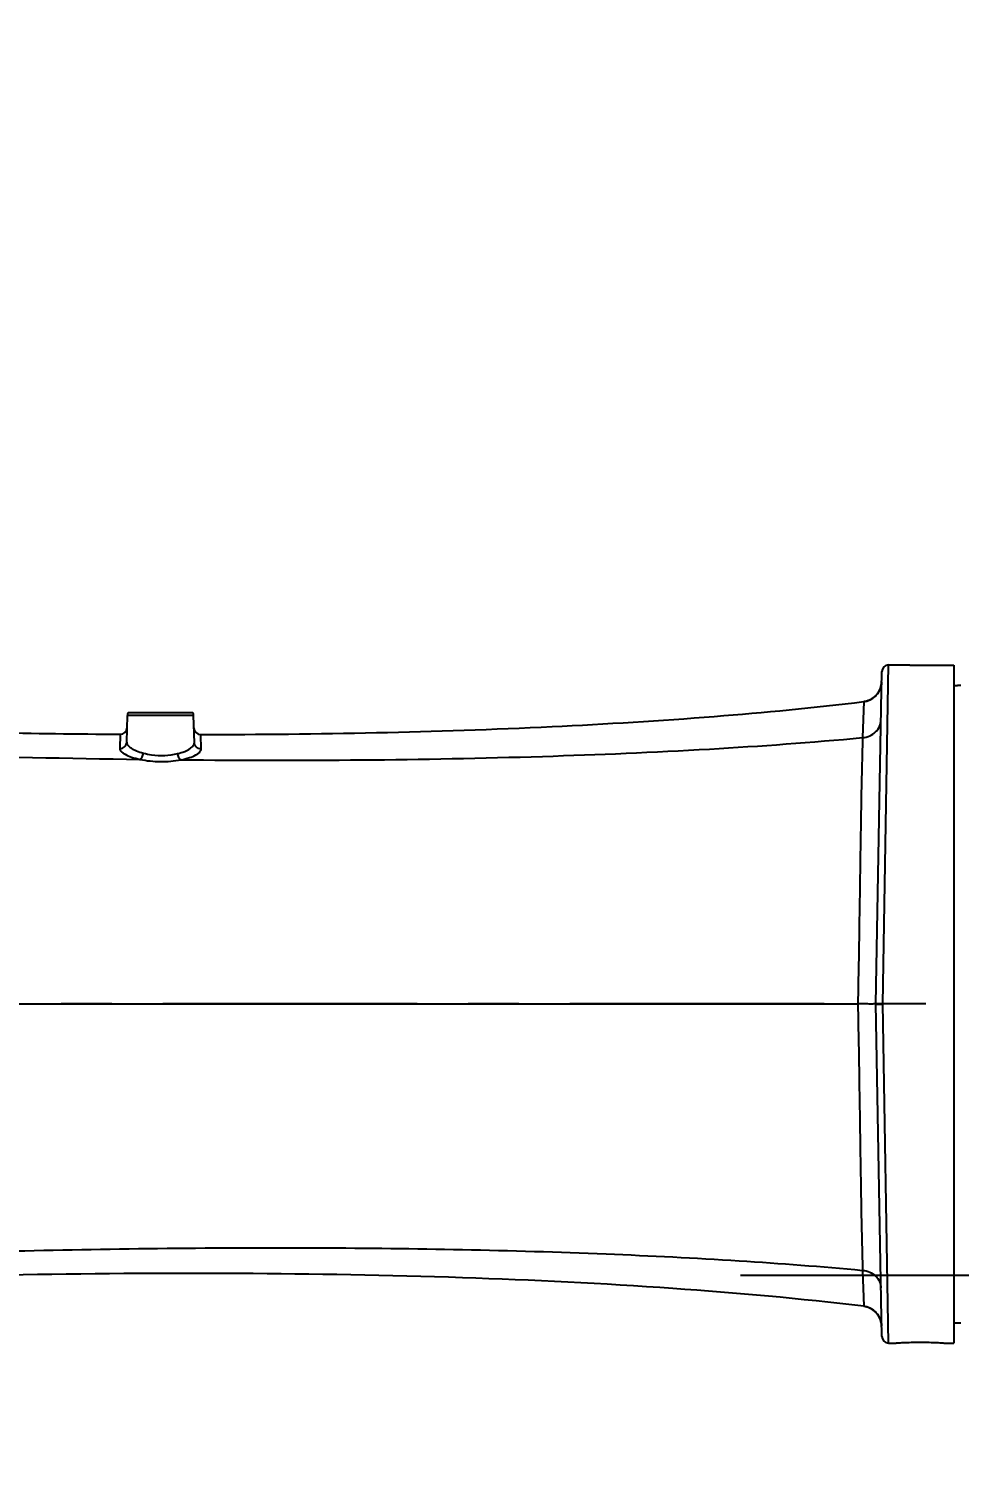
# Model space of a CAD drawing. Header units: millimetres. Extents: x 5828 to 6704, y 123 to 421.
# Drawn here: x 6398.08 to 6404.94, y 271.89 to 282.56 of the extents above; entities that cross this region are included whole.
import ezdxf

# ---------------------------------------------------------------- set-up
doc = ezdxf.new("R2010")
doc.units = ezdxf.units.MM
doc.linetypes.add('CENTER', pattern=[0.6, 0.375, -0.075, 0.075, -0.075])
for name, color, linetype in [('中心线', 7, 'Continuous'), ('外形图', 7, 'Continuous'), ('尺寸标注', 7, 'Continuous')]:
    doc.layers.add(name, color=color, linetype=linetype)
doc.styles.add('微软雅黑', font='msyh.ttc', dxfattribs={"height": 1.5})
doc.dimstyles.new('尺寸标注_1_20比例', dxfattribs={"dimtxt": 1.5, "dimasz": 1.25, "dimexe": 0.5, "dimexo": 0.4, "dimgap": 0.5, "dimtad": 1, "dimdec": 1, "dimlfac": 20, "dimdsep": 46, "dimtxsty": '微软雅黑', "dimcen": 0.09, "dimadec": 0, "dimazin": 0, "dimtp": 0.01, "dimtm": 0.01, "dimtfac": 1, "dimtdec": 1, "dimtofl": 0, "dimtmove": 0, "dimatfit": 3, "dimfxl": 1, "dimtolj": 1, "dimarcsym": 0})

# ---------------------------------------------------------------- blocks, each defined once
blk = doc.blocks.new('*D1082')
at = {"layer": 'Defpoints', "color": 0}
for p in [(6409.454, 284.823), (6409.454, 280.407), (6378.707, 275.369)]:
    blk.add_point(p, dxfattribs=at)
at = {"layer": '尺寸标注', "color": 0, "lineweight": -2}
for p, q in [((6378.707, 275.769), (6378.707, 285.323)), ((6409.454, 280.807), (6409.454, 285.323)), ((6379.957, 284.823), (6408.204, 284.823))]:
    blk.add_line(p, q, dxfattribs=at)
at = {"layer": '尺寸标注', "color": 0}
for points in [[(6379.957, 285.031), (6379.957, 284.615), (6378.707, 284.823)], [(6408.204, 284.615), (6408.204, 285.031), (6409.454, 284.823)]]:
    blk.add_solid(points, dxfattribs=at)
at = {"layer": '尺寸标注', "color": 0, "insert": (6394.081, 286.095), "char_height": 1.5, "attachment_point": 5, "style": '微软雅黑'}
blk.add_mtext('\\A1;\\A1;{\\fAlibaba PuHuiTi 3.0 55 Regular|b0|i0|c134|p18;615}', dxfattribs=at)
blk = doc.blocks.new('*D1084')
at = {"layer": 'Defpoints', "color": 0}
for p in [(6410.729, 274.894), (6408.179, 274.869), (6410.729, 264.998)]:
    blk.add_point(p, dxfattribs=at)
at = {"layer": '尺寸标注', "color": 0, "lineweight": -2}
for p, q in [((6408.179, 274.469), (6408.179, 264.498)), ((6410.729, 274.494), (6410.729, 264.498)), ((6406.929, 264.998), (6402.531, 264.998)), ((6411.979, 264.998), (6413.229, 264.998))]:
    blk.add_line(p, q, dxfattribs=at)
at = {"layer": '尺寸标注', "color": 0}
for points in [[(6406.929, 264.789), (6406.929, 265.206), (6408.179, 264.998)], [(6411.979, 265.206), (6411.979, 264.789), (6410.729, 264.998)]]:
    blk.add_solid(points, dxfattribs=at)
at = {"layer": '尺寸标注', "color": 0, "insert": (6403.952, 266.259), "char_height": 1.5, "attachment_point": 5, "style": '微软雅黑'}
blk.add_mtext('\\A1;\\A1;{\\fAlibaba PuHuiTi 3.0 55 Regular|b0|i0|c134|p18;51}', dxfattribs=at)
blk = doc.blocks.new('*D1086')
at = {"layer": 'Defpoints', "color": 0}
for p in [(6374.804, 277.144), (6410.704, 221.456), (6410.704, 217.572)]:
    blk.add_point(p, dxfattribs=at)
at = {"layer": '尺寸标注', "color": 0, "lineweight": -2}
for p, q in [((6374.804, 276.744), (6374.804, 217.072)), ((6410.704, 221.056), (6410.704, 217.072)), ((6376.054, 217.572), (6409.454, 217.572))]:
    blk.add_line(p, q, dxfattribs=at)
at = {"layer": '尺寸标注', "color": 0}
for points in [[(6376.054, 217.78), (6376.054, 217.364), (6374.804, 217.572)], [(6409.454, 217.364), (6409.454, 217.78), (6410.704, 217.572)]]:
    blk.add_solid(points, dxfattribs=at)
at = {"layer": '尺寸标注', "color": 0, "insert": (6392.754, 218.844), "char_height": 1.5, "attachment_point": 5, "style": '微软雅黑'}
blk.add_mtext('\\A1;\\A1;{\\fAlibaba PuHuiTi 3.0 55 Regular|b0|i0|c134|p18;718}', dxfattribs=at)
blk = doc.blocks.new('*D1159')
at = {"layer": 'Defpoints', "color": 0}
for p in [(6409.454, 280.407), (6408.179, 274.869), (6409.454, 268.68)]:
    blk.add_point(p, dxfattribs=at)
at = {"layer": '尺寸标注', "color": 0, "lineweight": -2}
for p, q in [((6409.454, 280.007), (6409.454, 268.18)), ((6408.179, 274.469), (6408.179, 268.18)), ((6406.929, 268.68), (6400.353, 268.68)), ((6410.704, 268.68), (6411.954, 268.68))]:
    blk.add_line(p, q, dxfattribs=at)
at = {"layer": '尺寸标注', "color": 0}
for points in [[(6406.929, 268.471), (6406.929, 268.888), (6408.179, 268.68)], [(6410.704, 268.888), (6410.704, 268.471), (6409.454, 268.68)]]:
    blk.add_solid(points, dxfattribs=at)
at = {"layer": '尺寸标注', "color": 0, "insert": (6402.707, 269.955), "char_height": 1.5, "attachment_point": 5, "style": '微软雅黑'}
blk.add_mtext('\\A1;25.5', dxfattribs=at)

msp = doc.modelspace()

# ---------------------------------------------------------------- linework, layer by layer
at = {"layer": '中心线', "linetype": 'CENTER', "ltscale": 5}
for p, q in [((6415.9466, 275.3693), (6373.1881, 275.3693)), ((6403.3317, 273.3693), (6416.2365, 273.3693))]:
    msp.add_line(p, q, dxfattribs=at)
at = {"layer": '外形图', "linetype": 'ByBlock'}
for p, q in [((6404.3295, 275.3693), (6404.3723, 277.8202)), ((6404.3795, 275.3693), (6404.4223, 277.8693)), ((6404.4223, 277.8693), (6404.5795, 277.8693)), ((6404.5795, 277.8693), (6404.5795, 277.8673)), ((6404.5795, 277.8673), (6404.9045, 277.8673)), ((6404.9045, 277.8673), (6404.9045, 272.8693)), ((6404.3672, 277.714), (6404.3661, 277.7096)), ((6404.3675, 277.7155), (6404.3664, 277.7108)), ((6404.3675, 277.7156), (6404.3672, 277.714)), ((6404.3688, 277.7223), (6404.3675, 277.7156)), ((6404.369, 277.7232), (6404.3688, 277.7223)), ((6404.3688, 277.7223), (6404.3689, 277.7224)), ((6404.3708, 277.7398), (6404.3703, 277.7336)), ((6404.3708, 277.7412), (6404.371, 277.7449)), ((6404.3709, 277.7419), (6404.3708, 277.7409)), ((6404.3708, 277.7409), (6404.3708, 277.7398)), ((6404.371, 277.7449), (6404.3709, 277.7429)), ((6404.9045, 277.7178), (6404.9295, 277.7178)), ((6404.9295, 277.7193), (6404.9295, 277.7178)), ((6404.9295, 277.7193), (6404.9545, 277.7193)), ((6404.239, 277.5986), (6404.2312, 277.3335)), ((6404.2495, 277.6003), (6404.239, 277.5986)), ((6398.8051, 277.3001), (6398.8102, 277.4956)), ((6399.2988, 277.4956), (6398.8102, 277.4956)), ((6398.8169, 277.5193), (6399.2921, 277.5193)), ((6399.304, 277.2961), (6399.2988, 277.4956)), ((6398.7575, 277.3581), (6398.7545, 277.253)), ((6398.8078, 277.4066), (6398.8078, 277.4058)), ((6399.3012, 277.404), (6399.3012, 277.4047)), ((6399.3539, 277.2492), (6399.3512, 277.3562)), ((6391.5545, 275.3693), (6404.1961, 275.3693)), ((6404.3723, 272.9185), (6404.3295, 275.3693)), ((6404.4223, 272.8693), (6404.3795, 275.3693)), ((6404.2312, 273.4052), (6404.239, 273.14)), ((6404.239, 273.14), (6404.2495, 273.1384)), ((6404.3632, 273.0388), (6404.3664, 273.0279)), ((6404.3661, 273.029), (6404.3664, 273.0277)), ((6404.3664, 273.0279), (6404.3675, 273.0232)), ((6404.3673, 273.0242), (6404.3676, 273.0227)), ((6404.3676, 273.0227), (6404.3688, 273.0163)), ((6404.3688, 273.0163), (6404.3689, 273.0162)), ((6404.3688, 273.0163), (6404.3689, 273.0162)), ((6404.3689, 273.0162), (6404.3692, 273.0144)), ((6404.3708, 272.998), (6404.3709, 272.996)), ((6404.3708, 272.9974), (6404.371, 272.9937)), ((6404.3709, 272.9952), (6404.371, 272.9938)), ((6404.9045, 273.0193), (6404.9545, 273.0193)), ((6404.4223, 272.8693), (6404.4795, 272.8693)), ((6404.8295, 272.8693), (6404.9045, 272.8693))]:
    msp.add_line(p, q, dxfattribs=at)
for points in [[(6404.3664, 277.7108), (6404.3632, 277.6999), (6404.3592, 277.6893), (6404.3544, 277.679), (6404.3488, 277.6691), (6404.3425, 277.6596), (6404.3355, 277.6507), (6404.3279, 277.6423), (6404.3196, 277.6345), (6404.3108, 277.6273), (6404.3014, 277.6209), (6404.2916, 277.6152), (6404.2814, 277.6102), (6404.2708, 277.606), (6404.26, 277.6027), (6404.2495, 277.6003)], [(6404.3703, 277.7336), (6404.3703, 277.7333), (6404.3702, 277.732), (6404.37, 277.7305), (6404.3698, 277.7291), (6404.3697, 277.7277), (6404.3695, 277.7262), (6404.3692, 277.7247), (6404.369, 277.7232)], [(6404.2495, 273.1384), (6404.26, 273.136), (6404.2708, 273.1326), (6404.2814, 273.1284), (6404.2916, 273.1235), (6404.3014, 273.1177), (6404.3108, 273.1113), (6404.3196, 273.1042), (6404.3279, 273.0964), (6404.3355, 273.088), (6404.3425, 273.079), (6404.3488, 273.0696), (6404.3544, 273.0597), (6404.3592, 273.0494), (6404.3632, 273.0388)], [(6404.3692, 273.0144), (6404.3694, 273.013), (6404.3696, 273.0117), (6404.3697, 273.0103), (6404.3699, 273.009), (6404.3701, 273.0077), (6404.3702, 273.0064), (6404.3703, 273.0052), (6404.3704, 273.0039), (6404.3705, 273.0027), (6404.3706, 273.0015), (6404.3707, 273.0003), (6404.3708, 272.9991), (6404.3708, 272.998)]]:
    msp.add_lwpolyline(points, dxfattribs=at)
for centre, radius, start, end in [((6404.4223, 277.8193), 0.05, 90.00001, 178.99999), ((6404.221, 277.7475), 0.15, 276.88789, 350.32562), ((6404.2209, 277.7475), 0.15, 350.37674, 357.59465), ((6398.8602, 277.4943), 0.05, 150, 178.5), ((6399.2488, 277.4943), 0.05, 1.5, 30), ((6398.7579, 277.4081), 0.0499, 269.58151, 358.49999), ((6399.3511, 277.4062), 0.0499, 181.50001, 270.06472), ((6400.1127, 366.8533), 89.6882, 267.199889, 269.227314), ((6404.221, 272.9911), 0.15, 9.6704, 83.11211), ((6404.221, 272.9911), 0.15, 8.65258, 9.62834), ((6404.2209, 272.9911), 0.1501, 2.4074, 8.65004), ((6404.4223, 272.9194), 0.05, 181.00001, 269.99999)]:
    msp.add_arc(centre, radius, start, end, dxfattribs=at)
for points, knots in [([(6391.5545, 277.7417), (6392.0952, 277.6852), (6393.231, 277.584), (6394.995, 277.4688), (6396.855, 277.3885), (6398.12, 277.3628), (6398.7575, 277.3581)], [0, 0, 0, 0, 0.2260502, 0.473994, 0.734951, 1, 1, 1, 1]), ([(6399.3512, 277.3562), (6400.2147, 277.3572), (6401.4782, 277.3816), (6403.1074, 277.481), (6403.8727, 277.5544), (6404.239, 277.5986)], [0, 0, 0, 0, 0.5290716, 0.773971, 1, 1, 1, 1]), ([(6404.2312, 277.3335), (6404.249, 277.335), (6404.284, 277.3437), (6404.3282, 277.3728), (6404.3582, 277.4144), (6404.3658, 277.4474), (6404.366, 277.4635)], [0, 0, 0, 0, 0.2633625, 0.5183598, 0.7628323, 1, 1, 1, 1]), ([(6398.7545, 277.253), (6398.7543, 277.2453), (6398.7621, 277.2327), (6398.7773, 277.2202), (6398.8024, 277.2047), (6398.8446, 277.1877), (6398.8821, 277.1778), (6398.9032, 277.1733)], [0, 0, 0, 0, 0.1315343, 0.224863, 0.3396118, 0.6320581, 1, 1, 1, 1]), ([(6398.7545, 277.253), (6398.7671, 277.2529), (6398.7932, 277.2623), (6398.8047, 277.2878), (6398.8051, 277.3001)], [0, 0, 0, 0, 0.5057304, 1, 1, 1, 1]), ([(6398.8051, 277.3001), (6398.8049, 277.2926), (6398.8136, 277.2745), (6398.8399, 277.2539), (6398.8794, 277.234), (6398.911, 277.2238), (6398.9288, 277.2191)], [0, 0, 0, 0, 0.1464421, 0.3573056, 0.6438961, 1, 1, 1, 1]), ([(6399.1806, 277.2156), (6399.1984, 277.2199), (6399.2301, 277.2296), (6399.2695, 277.2492), (6399.2958, 277.2702), (6399.3042, 277.2884), (6399.304, 277.2961)], [0, 0, 0, 0, 0.3545853, 0.6397568, 0.8507066, 1, 1, 1, 1]), ([(6399.2052, 277.1699), (6400.094, 277.1617), (6401.3939, 277.1705), (6403.0693, 277.2417), (6403.8554, 277.2984), (6404.2312, 277.3335)], [0, 0, 0, 0, 0.5300945, 0.7749032, 1, 1, 1, 1]), ([(6399.2052, 277.1699), (6399.2263, 277.1741), (6399.2638, 277.1834), (6399.3061, 277.2002), (6399.3312, 277.2157), (6399.3464, 277.2284), (6399.3541, 277.2413), (6399.3539, 277.2492)], [0, 0, 0, 0, 0.3661965, 0.6574479, 0.7721088, 0.8658533, 1, 1, 1, 1]), ([(6399.3539, 277.2492), (6399.3414, 277.2492), (6399.3157, 277.2587), (6399.3044, 277.284), (6399.304, 277.2961)], [0, 0, 0, 0, 0.5060729, 1, 1, 1, 1]), ([(6404.2312, 277.3335), (6404.2229, 277.0611), (6404.2154, 276.6039), (6404.2063, 275.9491), (6404.1996, 275.5669), (6404.1961, 275.3693)], [0, 0, 0, 0, 0.4161732, 0.6982586, 1, 1, 1, 1]), ([(6398.9032, 277.1733), (6398.91, 277.1768), (6398.9215, 277.1921), (6398.927, 277.2091), (6398.9288, 277.2191)], [0, 0, 0, 0, 0.4342034, 1, 1, 1, 1]), ([(6398.9032, 277.1733), (6398.9527, 277.1626), (6399.054, 277.1519), (6399.1556, 277.1602), (6399.2052, 277.1699)], [0, 0, 0, 0, 0.5002461, 1, 1, 1, 1]), ([(6398.9288, 277.2191), (6398.9486, 277.2138), (6399.0314, 277.1974), (6399.1185, 277.2006), (6399.1806, 277.2156)], [0, 0, 0, 0, 0.2423686, 1, 1, 1, 1]), ([(6399.2052, 277.1699), (6399.1985, 277.1737), (6399.1875, 277.1889), (6399.1822, 277.2058), (6399.1806, 277.2156)], [0, 0, 0, 0, 0.435273, 1, 1, 1, 1]), ([(6404.3294, 275.3719), (6404.3262, 275.3711), (6404.3136, 275.3687), (6404.2863, 275.369), (6404.2452, 275.3696), (6404.2134, 275.3693), (6404.1961, 275.3693)], [0, 0, 0, 0, 0.0752291, 0.2871833, 0.6102479, 1, 1, 1, 1]), ([(6404.1961, 275.3693), (6404.1996, 275.1718), (6404.2063, 274.7895), (6404.2154, 274.1348), (6404.2229, 273.6776), (6404.2312, 273.4052)], [0, 0, 0, 0, 0.3017414, 0.5838267, 1, 1, 1, 1]), ([(6404.3295, 275.3702), (6404.3295, 275.3699), (6404.3315, 275.3701), (6404.3336, 275.3692), (6404.3386, 275.369), (6404.3445, 275.3687), (6404.3521, 275.3687), (6404.3639, 275.369), (6404.3731, 275.3693), (6404.3795, 275.3693)], [0, 0, 0, 0, 0.0199822, 0.0773841, 0.1697238, 0.2939072, 0.445201, 0.6184354, 1, 1, 1, 1]), ([(6395.7312, 273.4664), (6396.4816, 273.5031), (6397.9785, 273.5578), (6400.1824, 273.5824), (6401.9622, 273.5488), (6403.2983, 273.4813), (6403.9282, 273.4334), (6404.2312, 273.4052)], [0, 0, 0, 0, 0.2649636, 0.5282142, 0.7772551, 0.8926617, 1, 1, 1, 1]), ([(6404.2312, 273.4052), (6404.249, 273.4036), (6404.284, 273.3949), (6404.3282, 273.3658), (6404.3582, 273.3243), (6404.3658, 273.2913), (6404.366, 273.2751)], [0, 0, 0, 0, 0.2633625, 0.5183598, 0.7628323, 1, 1, 1, 1]), ([(6404.239, 273.14), (6403.7712, 273.1965), (6402.7861, 273.2846), (6401.2499, 273.3597), (6399.6171, 273.3886), (6397.9335, 273.3761), (6396.2451, 273.327), (6394.5981, 273.246), (6393.0386, 273.1382), (6392.0342, 273.0471), (6391.5545, 272.9969)], [0, 0, 0, 0, 0.1112526, 0.2334005, 0.3630959, 0.4967958, 0.6309201, 0.7618878, 0.8861203, 1, 1, 1, 1]), ([(6404.4795, 272.8693), (6404.4807, 272.8696), (6404.4855, 272.8696), (6404.4957, 272.8706), (6404.5118, 272.8714), (6404.5433, 272.8732), (6404.5915, 272.875), (6404.6546, 272.8759), (6404.7177, 272.875), (6404.7659, 272.8732), (6404.7973, 272.8714), (6404.8134, 272.8706), (6404.8235, 272.8696), (6404.8283, 272.8696), (6404.8295, 272.8693)], [0, 0, 0, 0, 0.0109033, 0.0407807, 0.0875153, 0.1493944, 0.3104574, 0.5003, 0.690045, 0.8510217, 0.912914, 0.9594326, 0.9891198, 1, 1, 1, 1])]:
    msp.add_open_spline(points, degree=3, knots=knots, dxfattribs=at)

# ---------------------------------------------------------------- dimensions: what is measured, and where the dimension line sits
at = {"layer": '尺寸标注'}
for base, p1, p2, picture, middle in [((6409.4545, 284.8229), (6378.7066, 275.3693), (6409.4545, 280.4069), '*D1082', (6394.0805, 286.0945)), ((6410.7045, 217.572), (6374.8045, 277.1443), (6410.7045, 221.4555), '*D1086', (6392.7545, 218.8436))]:
    dim = msp.add_linear_dim(base=base, p1=p1, p2=p2, text='\\A1;{\\fAlibaba PuHuiTi 3.0 55 Regular|b0|i0|c134|p18;<>}', dimstyle='尺寸标注_1_20比例', dxfattribs=at)
    dim.commit()
    dim.dimension.update_dxf_attribs({"geometry": picture, "text_midpoint": middle})
dim = msp.add_linear_dim(base=(6409.4545, 268.6795), p1=(6408.1795, 274.8693), p2=(6409.4545, 280.4069), dimstyle='尺寸标注_1_20比例', dxfattribs=at)
dim.commit()
dim.dimension.update_dxf_attribs({"geometry": '*D1159', "text_midpoint": (6402.7069, 268.6795), "dimtype": 160})
dim = msp.add_linear_dim(base=(6410.7295, 264.9978), p1=(6408.1795, 274.8693), p2=(6410.7295, 274.8943), text='\\A1;{\\fAlibaba PuHuiTi 3.0 55 Regular|b0|i0|c134|p18;<>}', dimstyle='尺寸标注_1_20比例', dxfattribs=at)
dim.commit()
dim.dimension.update_dxf_attribs({"geometry": '*D1084', "text_midpoint": (6403.9518, 264.9978), "dimtype": 160})

doc.saveas('drawing.dxf')
